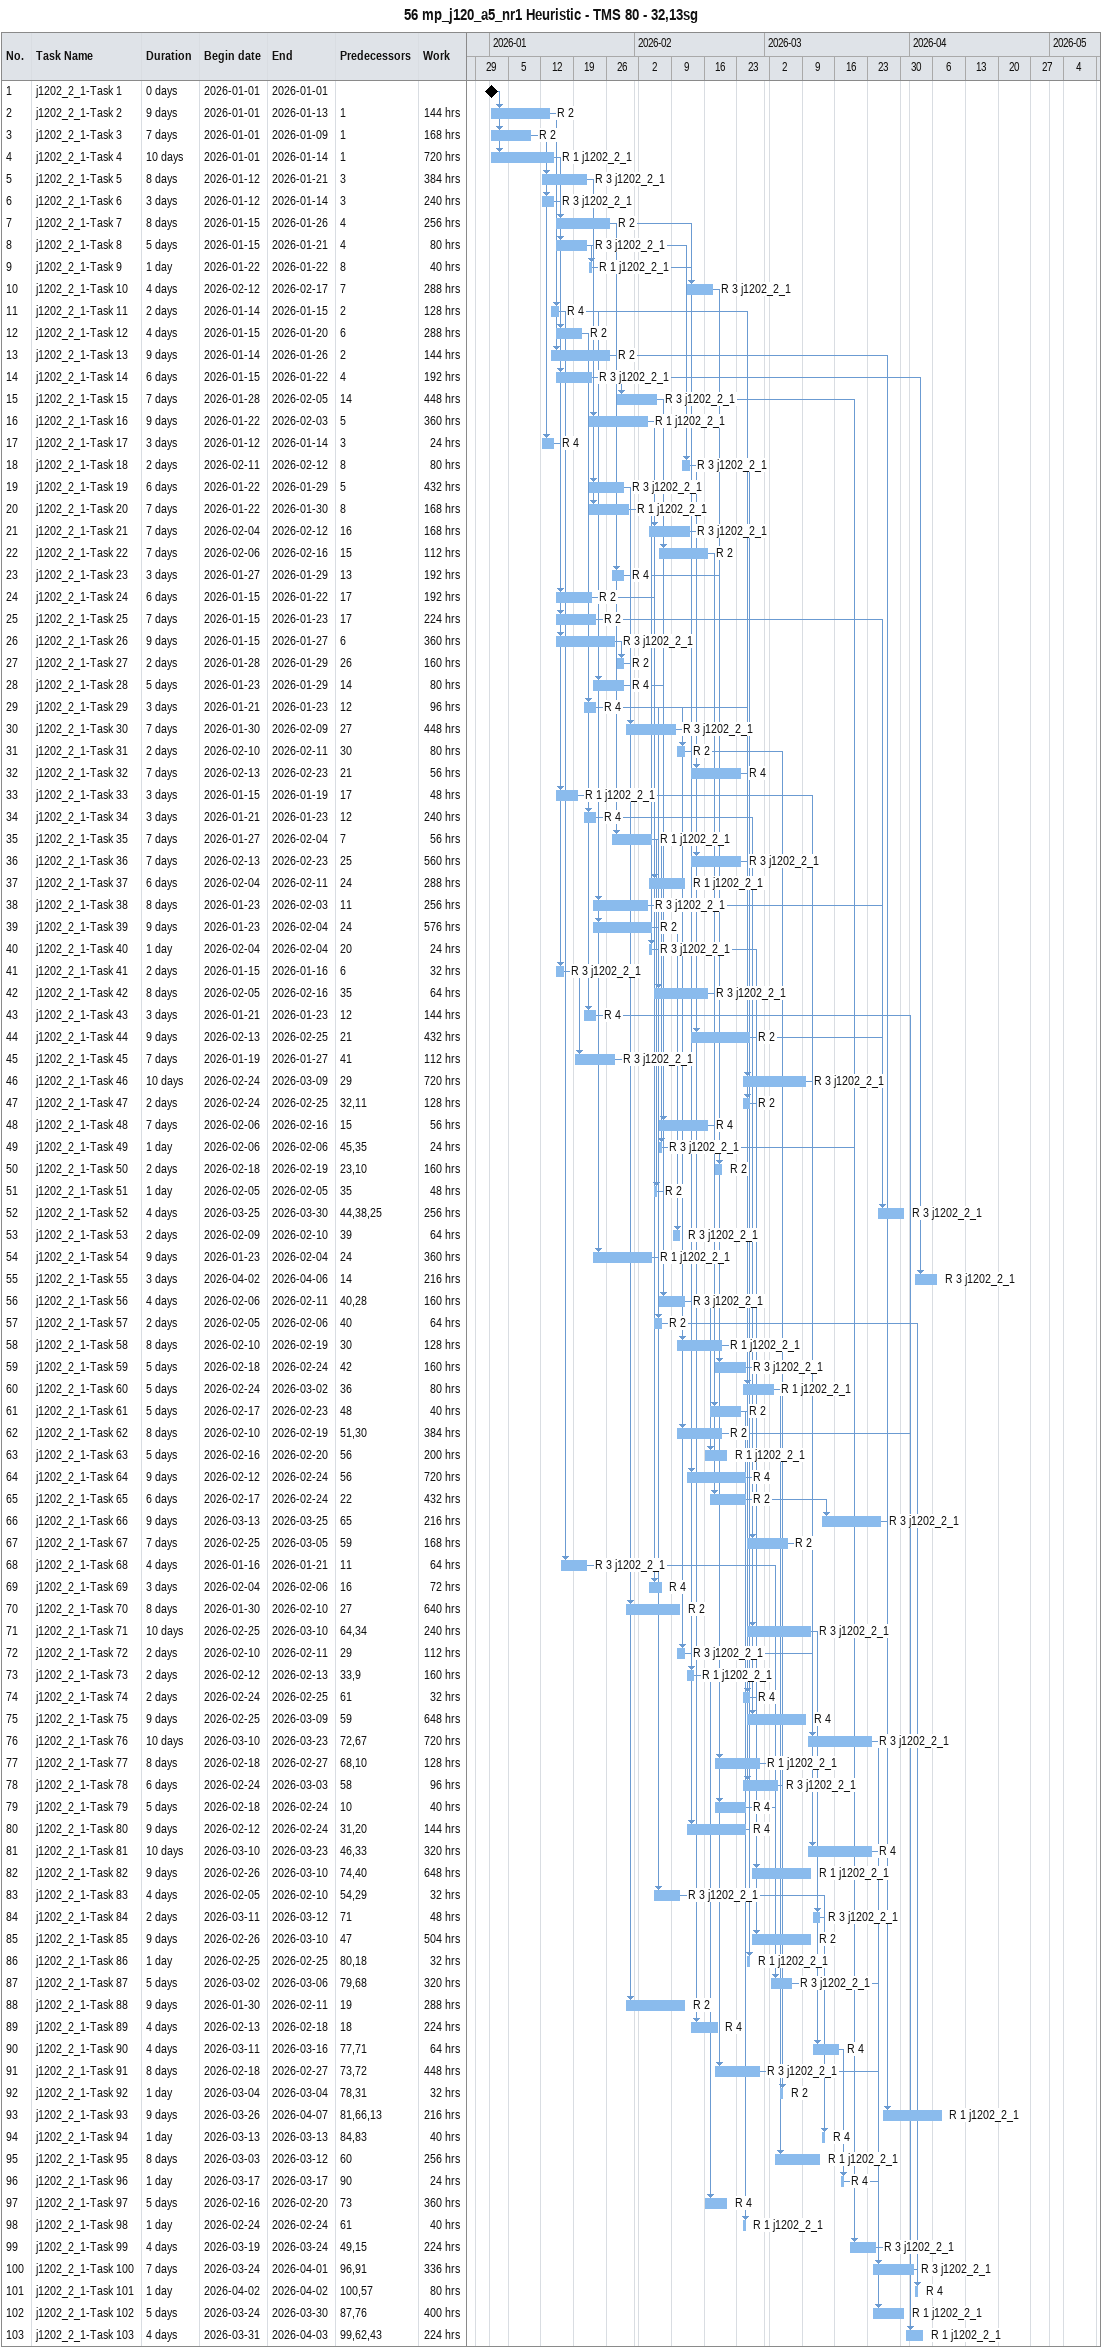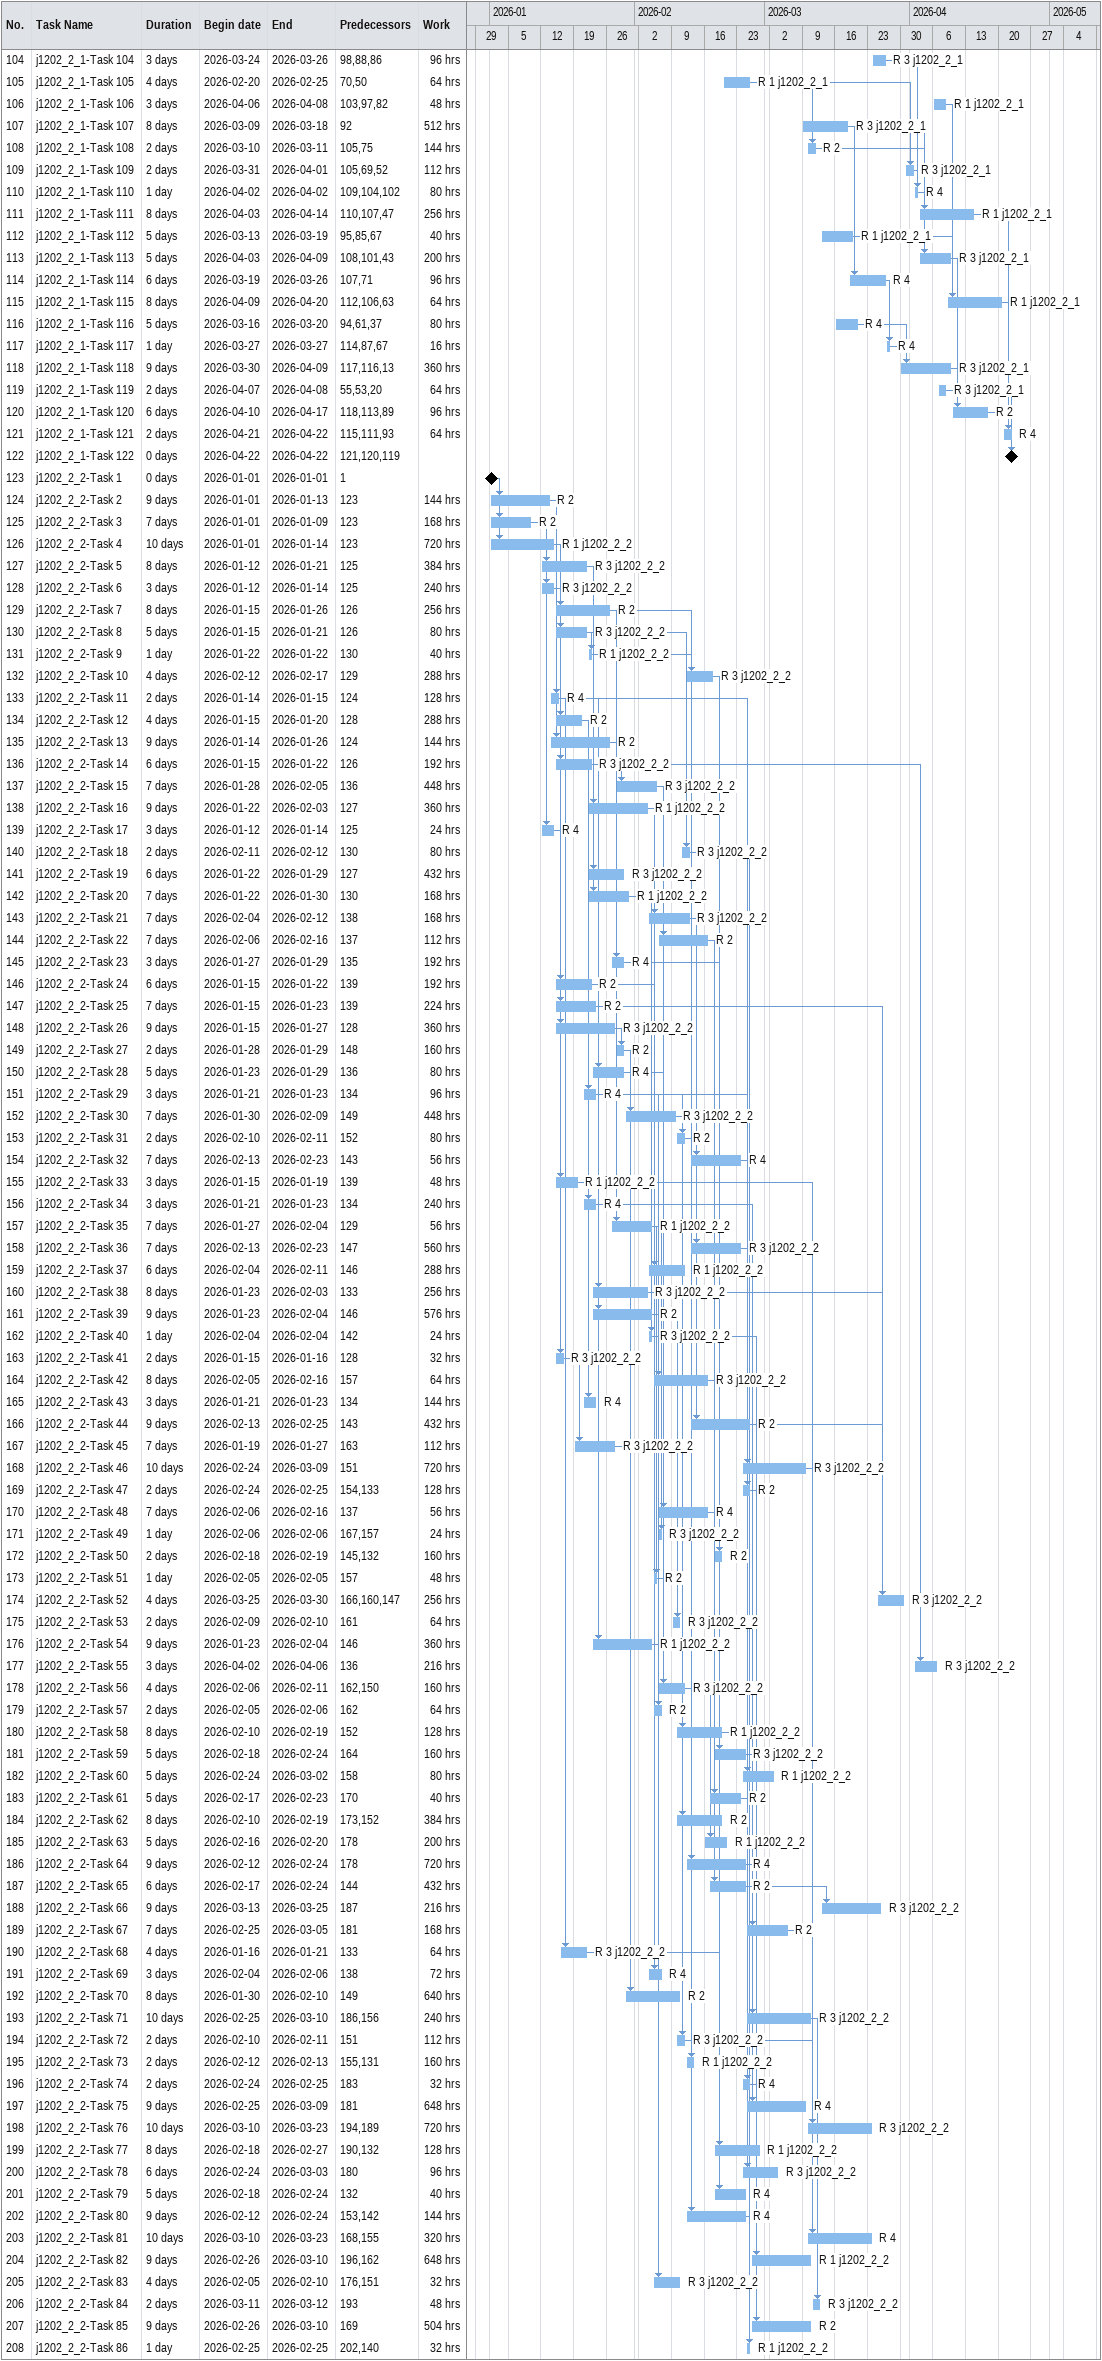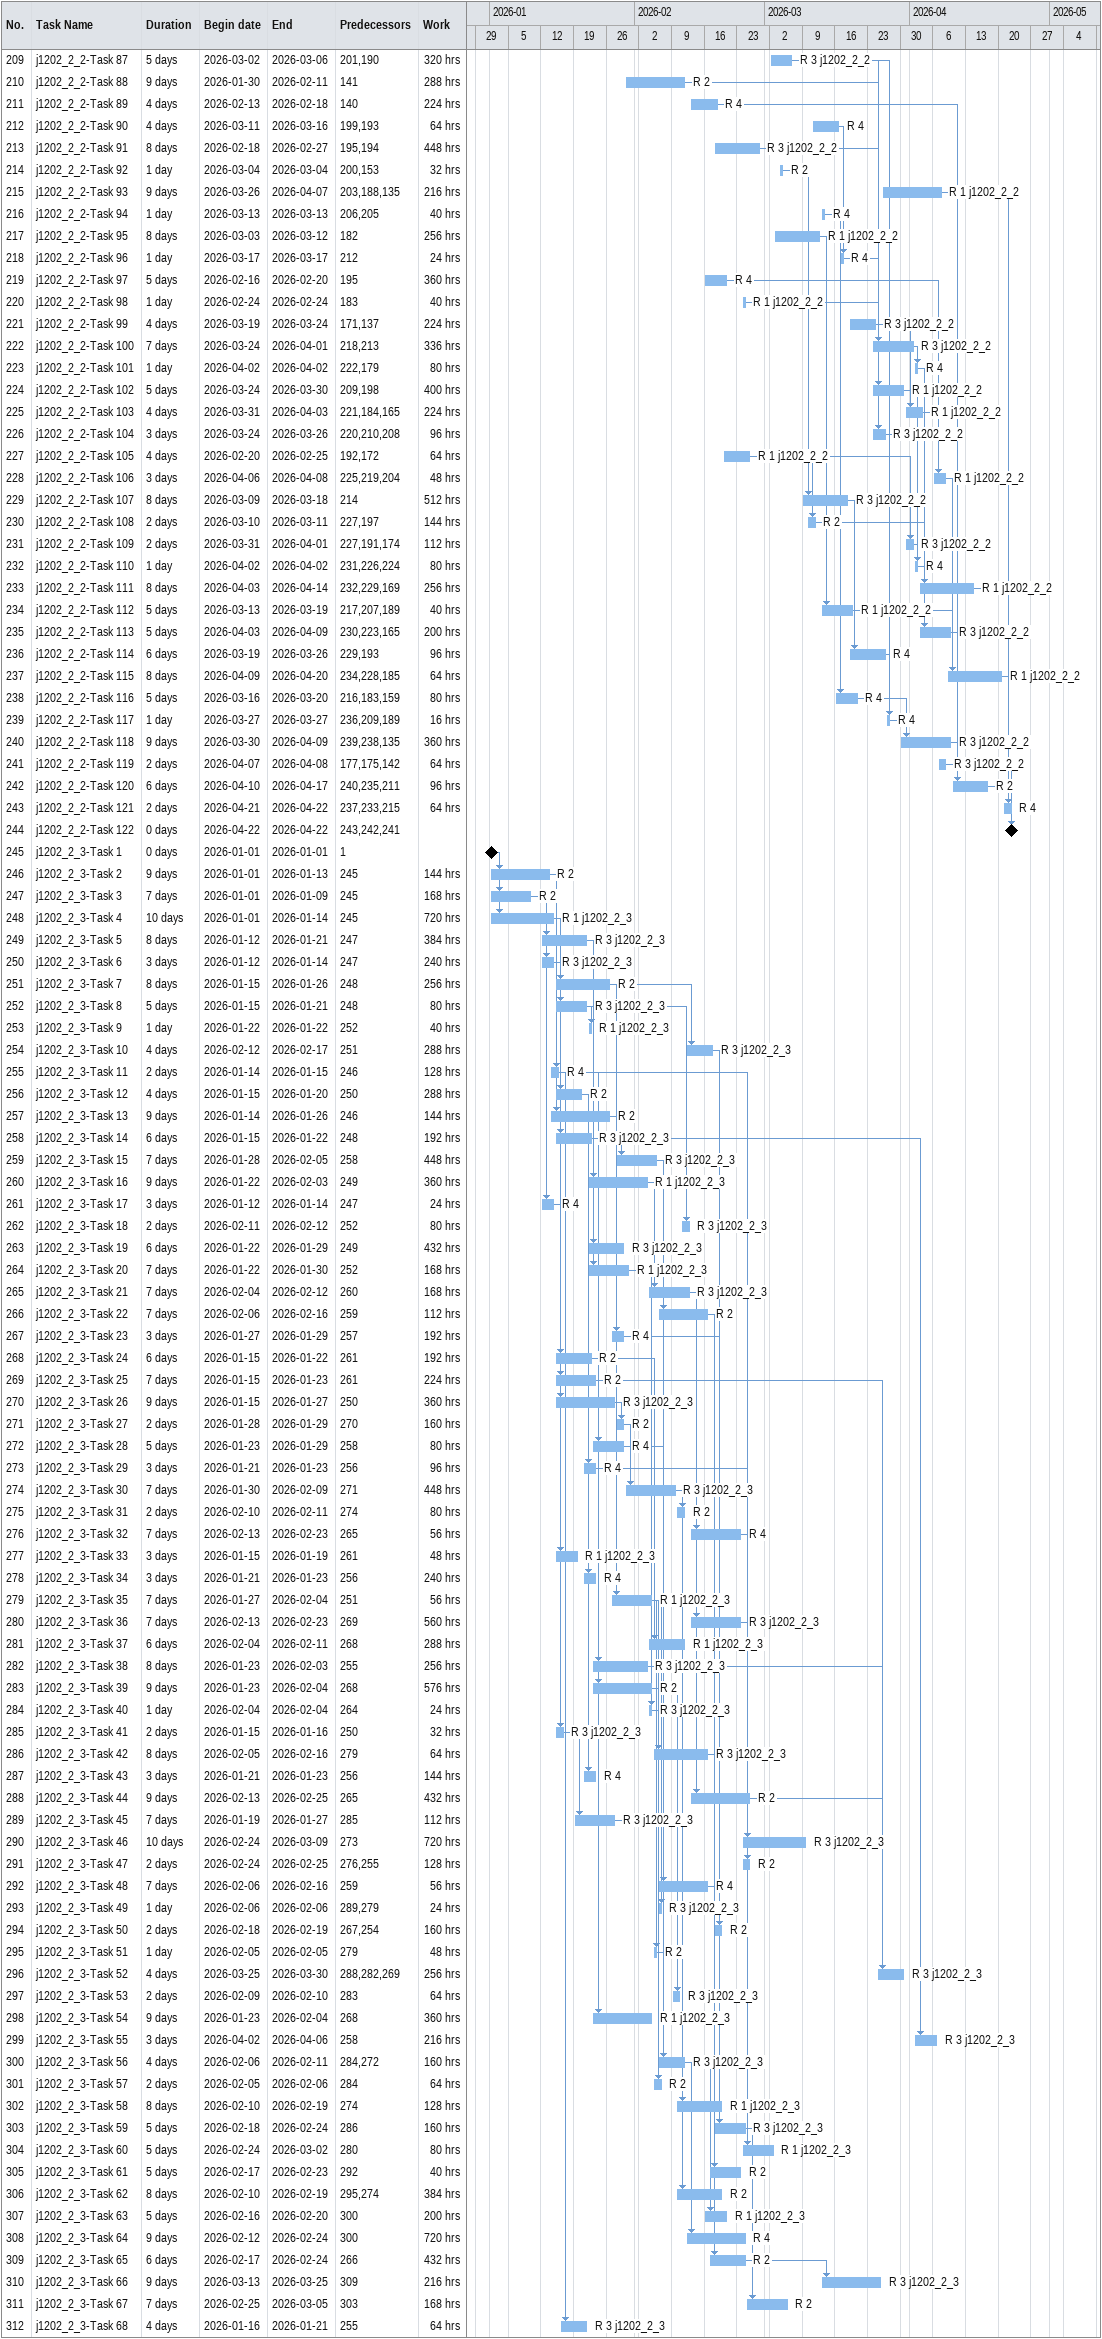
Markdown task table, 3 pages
56 mp_j120_a5_nr1 Heuristic - TMS 80 - 32,13sg

| ID | Task | Duration | Start | Finish | Predecessors | Resources | Work (h) |
|---|---|---|---|---|---|---|---|
| 1 | j1202_2_1-Task 1 | 0d | 2026-01-01 | 2026-01-01 |  |  |  |
| 2 | j1202_2_1-Task 2 | 9d | 2026-01-01 | 2026-01-13 | 1 | R 2 | 144 |
| 3 | j1202_2_1-Task 3 | 7d | 2026-01-01 | 2026-01-09 | 1 | R 2 | 168 |
| 4 | j1202_2_1-Task 4 | 10d | 2026-01-01 | 2026-01-14 | 1 | R 1 j1202_2_1 | 720 |
| 5 | j1202_2_1-Task 5 | 8d | 2026-01-12 | 2026-01-21 | 3 | R 3 j1202_2_1 | 384 |
| 6 | j1202_2_1-Task 6 | 3d | 2026-01-12 | 2026-01-14 | 3 | R 3 j1202_2_1 | 240 |
| 7 | j1202_2_1-Task 7 | 8d | 2026-01-15 | 2026-01-26 | 4 | R 2 | 256 |
| 8 | j1202_2_1-Task 8 | 5d | 2026-01-15 | 2026-01-21 | 4 | R 3 j1202_2_1 | 80 |
| 9 | j1202_2_1-Task 9 | 1d | 2026-01-22 | 2026-01-22 | 8 | R 1 j1202_2_1 | 40 |
| 10 | j1202_2_1-Task 10 | 4d | 2026-02-12 | 2026-02-17 | 7 | R 3 j1202_2_1 | 288 |
| 11 | j1202_2_1-Task 11 | 2d | 2026-01-14 | 2026-01-15 | 2 | R 4 | 128 |
| 12 | j1202_2_1-Task 12 | 4d | 2026-01-15 | 2026-01-20 | 6 | R 2 | 288 |
| 13 | j1202_2_1-Task 13 | 9d | 2026-01-14 | 2026-01-26 | 2 | R 2 | 144 |
| 14 | j1202_2_1-Task 14 | 6d | 2026-01-15 | 2026-01-22 | 4 | R 3 j1202_2_1 | 192 |
| 15 | j1202_2_1-Task 15 | 7d | 2026-01-28 | 2026-02-05 | 14 | R 3 j1202_2_1 | 448 |
| 16 | j1202_2_1-Task 16 | 9d | 2026-01-22 | 2026-02-03 | 5 | R 1 j1202_2_1 | 360 |
| 17 | j1202_2_1-Task 17 | 3d | 2026-01-12 | 2026-01-14 | 3 | R 4 | 24 |
| 18 | j1202_2_1-Task 18 | 2d | 2026-02-11 | 2026-02-12 | 8 | R 3 j1202_2_1 | 80 |
| 19 | j1202_2_1-Task 19 | 6d | 2026-01-22 | 2026-01-29 | 5 | R 3 j1202_2_1 | 432 |
| 20 | j1202_2_1-Task 20 | 7d | 2026-01-22 | 2026-01-30 | 8 | R 1 j1202_2_1 | 168 |
| 21 | j1202_2_1-Task 21 | 7d | 2026-02-04 | 2026-02-12 | 16 | R 3 j1202_2_1 | 168 |
| 22 | j1202_2_1-Task 22 | 7d | 2026-02-06 | 2026-02-16 | 15 | R 2 | 112 |
| 23 | j1202_2_1-Task 23 | 3d | 2026-01-27 | 2026-01-29 | 13 | R 4 | 192 |
| 24 | j1202_2_1-Task 24 | 6d | 2026-01-15 | 2026-01-22 | 17 | R 2 | 192 |
| 25 | j1202_2_1-Task 25 | 7d | 2026-01-15 | 2026-01-23 | 17 | R 2 | 224 |
| 26 | j1202_2_1-Task 26 | 9d | 2026-01-15 | 2026-01-27 | 6 | R 3 j1202_2_1 | 360 |
| 27 | j1202_2_1-Task 27 | 2d | 2026-01-28 | 2026-01-29 | 26 | R 2 | 160 |
| 28 | j1202_2_1-Task 28 | 5d | 2026-01-23 | 2026-01-29 | 14 | R 4 | 80 |
| 29 | j1202_2_1-Task 29 | 3d | 2026-01-21 | 2026-01-23 | 12 | R 4 | 96 |
| 30 | j1202_2_1-Task 30 | 7d | 2026-01-30 | 2026-02-09 | 27 | R 3 j1202_2_1 | 448 |
| 31 | j1202_2_1-Task 31 | 2d | 2026-02-10 | 2026-02-11 | 30 | R 2 | 80 |
| 32 | j1202_2_1-Task 32 | 7d | 2026-02-13 | 2026-02-23 | 21 | R 4 | 56 |
| 33 | j1202_2_1-Task 33 | 3d | 2026-01-15 | 2026-01-19 | 17 | R 1 j1202_2_1 | 48 |
| 34 | j1202_2_1-Task 34 | 3d | 2026-01-21 | 2026-01-23 | 12 | R 4 | 240 |
| 35 | j1202_2_1-Task 35 | 7d | 2026-01-27 | 2026-02-04 | 7 | R 1 j1202_2_1 | 56 |
| 36 | j1202_2_1-Task 36 | 7d | 2026-02-13 | 2026-02-23 | 25 | R 3 j1202_2_1 | 560 |
| 37 | j1202_2_1-Task 37 | 6d | 2026-02-04 | 2026-02-11 | 24 | R 1 j1202_2_1 | 288 |
| 38 | j1202_2_1-Task 38 | 8d | 2026-01-23 | 2026-02-03 | 11 | R 3 j1202_2_1 | 256 |
| 39 | j1202_2_1-Task 39 | 9d | 2026-01-23 | 2026-02-04 | 24 | R 2 | 576 |
| 40 | j1202_2_1-Task 40 | 1d | 2026-02-04 | 2026-02-04 | 20 | R 3 j1202_2_1 | 24 |
| 41 | j1202_2_1-Task 41 | 2d | 2026-01-15 | 2026-01-16 | 6 | R 3 j1202_2_1 | 32 |
| 42 | j1202_2_1-Task 42 | 8d | 2026-02-05 | 2026-02-16 | 35 | R 3 j1202_2_1 | 64 |
| 43 | j1202_2_1-Task 43 | 3d | 2026-01-21 | 2026-01-23 | 12 | R 4 | 144 |
| 44 | j1202_2_1-Task 44 | 9d | 2026-02-13 | 2026-02-25 | 21 | R 2 | 432 |
| 45 | j1202_2_1-Task 45 | 7d | 2026-01-19 | 2026-01-27 | 41 | R 3 j1202_2_1 | 112 |
| 46 | j1202_2_1-Task 46 | 10d | 2026-02-24 | 2026-03-09 | 29 | R 3 j1202_2_1 | 720 |
| 47 | j1202_2_1-Task 47 | 2d | 2026-02-24 | 2026-02-25 | 32, 11 | R 2 | 128 |
| 48 | j1202_2_1-Task 48 | 7d | 2026-02-06 | 2026-02-16 | 15 | R 4 | 56 |
| 49 | j1202_2_1-Task 49 | 1d | 2026-02-06 | 2026-02-06 | 45, 35 | R 3 j1202_2_1 | 24 |
| 50 | j1202_2_1-Task 50 | 2d | 2026-02-18 | 2026-02-19 | 23, 10 | R 2 | 160 |
| 51 | j1202_2_1-Task 51 | 1d | 2026-02-05 | 2026-02-05 | 35 | R 2 | 48 |
| 52 | j1202_2_1-Task 52 | 4d | 2026-03-25 | 2026-03-30 | 44, 38, 25 | R 3 j1202_2_1 | 256 |
| 53 | j1202_2_1-Task 53 | 2d | 2026-02-09 | 2026-02-10 | 39 | R 3 j1202_2_1 | 64 |
| 54 | j1202_2_1-Task 54 | 9d | 2026-01-23 | 2026-02-04 | 24 | R 1 j1202_2_1 | 360 |
| 55 | j1202_2_1-Task 55 | 3d | 2026-04-02 | 2026-04-06 | 14 | R 3 j1202_2_1 | 216 |
| 56 | j1202_2_1-Task 56 | 4d | 2026-02-06 | 2026-02-11 | 40, 28 | R 3 j1202_2_1 | 160 |
| 57 | j1202_2_1-Task 57 | 2d | 2026-02-05 | 2026-02-06 | 40 | R 2 | 64 |
| 58 | j1202_2_1-Task 58 | 8d | 2026-02-10 | 2026-02-19 | 30 | R 1 j1202_2_1 | 128 |
| 59 | j1202_2_1-Task 59 | 5d | 2026-02-18 | 2026-02-24 | 42 | R 3 j1202_2_1 | 160 |
| 60 | j1202_2_1-Task 60 | 5d | 2026-02-24 | 2026-03-02 | 36 | R 1 j1202_2_1 | 80 |
| 61 | j1202_2_1-Task 61 | 5d | 2026-02-17 | 2026-02-23 | 48 | R 2 | 40 |
| 62 | j1202_2_1-Task 62 | 8d | 2026-02-10 | 2026-02-19 | 51, 30 | R 2 | 384 |
| 63 | j1202_2_1-Task 63 | 5d | 2026-02-16 | 2026-02-20 | 56 | R 1 j1202_2_1 | 200 |
| 64 | j1202_2_1-Task 64 | 9d | 2026-02-12 | 2026-02-24 | 56 | R 4 | 720 |
| 65 | j1202_2_1-Task 65 | 6d | 2026-02-17 | 2026-02-24 | 22 | R 2 | 432 |
| 66 | j1202_2_1-Task 66 | 9d | 2026-03-13 | 2026-03-25 | 65 | R 3 j1202_2_1 | 216 |
| 67 | j1202_2_1-Task 67 | 7d | 2026-02-25 | 2026-03-05 | 59 | R 2 | 168 |
| 68 | j1202_2_1-Task 68 | 4d | 2026-01-16 | 2026-01-21 | 11 | R 3 j1202_2_1 | 64 |
| 69 | j1202_2_1-Task 69 | 3d | 2026-02-04 | 2026-02-06 | 16 | R 4 | 72 |
| 70 | j1202_2_1-Task 70 | 8d | 2026-01-30 | 2026-02-10 | 27 | R 2 | 640 |
| 71 | j1202_2_1-Task 71 | 10d | 2026-02-25 | 2026-03-10 | 64, 34 | R 3 j1202_2_1 | 240 |
| 72 | j1202_2_1-Task 72 | 2d | 2026-02-10 | 2026-02-11 | 29 | R 3 j1202_2_1 | 112 |
| 73 | j1202_2_1-Task 73 | 2d | 2026-02-12 | 2026-02-13 | 33, 9 | R 1 j1202_2_1 | 160 |
| 74 | j1202_2_1-Task 74 | 2d | 2026-02-24 | 2026-02-25 | 61 | R 4 | 32 |
| 75 | j1202_2_1-Task 75 | 9d | 2026-02-25 | 2026-03-09 | 59 | R 4 | 648 |
| 76 | j1202_2_1-Task 76 | 10d | 2026-03-10 | 2026-03-23 | 72, 67 | R 3 j1202_2_1 | 720 |
| 77 | j1202_2_1-Task 77 | 8d | 2026-02-18 | 2026-02-27 | 68, 10 | R 1 j1202_2_1 | 128 |
| 78 | j1202_2_1-Task 78 | 6d | 2026-02-24 | 2026-03-03 | 58 | R 3 j1202_2_1 | 96 |
| 79 | j1202_2_1-Task 79 | 5d | 2026-02-18 | 2026-02-24 | 10 | R 4 | 40 |
| 80 | j1202_2_1-Task 80 | 9d | 2026-02-12 | 2026-02-24 | 31, 20 | R 4 | 144 |
| 81 | j1202_2_1-Task 81 | 10d | 2026-03-10 | 2026-03-23 | 46, 33 | R 4 | 320 |
| 82 | j1202_2_1-Task 82 | 9d | 2026-02-26 | 2026-03-10 | 74, 40 | R 1 j1202_2_1 | 648 |
| 83 | j1202_2_1-Task 83 | 4d | 2026-02-05 | 2026-02-10 | 54, 29 | R 3 j1202_2_1 | 32 |
| 84 | j1202_2_1-Task 84 | 2d | 2026-03-11 | 2026-03-12 | 71 | R 3 j1202_2_1 | 48 |
| 85 | j1202_2_1-Task 85 | 9d | 2026-02-26 | 2026-03-10 | 47 | R 2 | 504 |
| 86 | j1202_2_1-Task 86 | 1d | 2026-02-25 | 2026-02-25 | 80, 18 | R 1 j1202_2_1 | 32 |
| 87 | j1202_2_1-Task 87 | 5d | 2026-03-02 | 2026-03-06 | 79, 68 | R 3 j1202_2_1 | 320 |
| 88 | j1202_2_1-Task 88 | 9d | 2026-01-30 | 2026-02-11 | 19 | R 2 | 288 |
| 89 | j1202_2_1-Task 89 | 4d | 2026-02-13 | 2026-02-18 | 18 | R 4 | 224 |
| 90 | j1202_2_1-Task 90 | 4d | 2026-03-11 | 2026-03-16 | 77, 71 | R 4 | 64 |
| 91 | j1202_2_1-Task 91 | 8d | 2026-02-18 | 2026-02-27 | 73, 72 | R 3 j1202_2_1 | 448 |
| 92 | j1202_2_1-Task 92 | 1d | 2026-03-04 | 2026-03-04 | 78, 31 | R 2 | 32 |
| 93 | j1202_2_1-Task 93 | 9d | 2026-03-26 | 2026-04-07 | 81, 66, 13 | R 1 j1202_2_1 | 216 |
| 94 | j1202_2_1-Task 94 | 1d | 2026-03-13 | 2026-03-13 | 84, 83 | R 4 | 40 |
| 95 | j1202_2_1-Task 95 | 8d | 2026-03-03 | 2026-03-12 | 60 | R 1 j1202_2_1 | 256 |
| 96 | j1202_2_1-Task 96 | 1d | 2026-03-17 | 2026-03-17 | 90 | R 4 | 24 |
| 97 | j1202_2_1-Task 97 | 5d | 2026-02-16 | 2026-02-20 | 73 | R 4 | 360 |
| 98 | j1202_2_1-Task 98 | 1d | 2026-02-24 | 2026-02-24 | 61 | R 1 j1202_2_1 | 40 |
| 99 | j1202_2_1-Task 99 | 4d | 2026-03-19 | 2026-03-24 | 49, 15 | R 3 j1202_2_1 | 224 |
| 100 | j1202_2_1-Task 100 | 7d | 2026-03-24 | 2026-04-01 | 96, 91 | R 3 j1202_2_1 | 336 |
| 101 | j1202_2_1-Task 101 | 1d | 2026-04-02 | 2026-04-02 | 100, 57 | R 4 | 80 |
| 102 | j1202_2_1-Task 102 | 5d | 2026-03-24 | 2026-03-30 | 87, 76 | R 1 j1202_2_1 | 400 |
| 103 | j1202_2_1-Task 103 | 4d | 2026-03-31 | 2026-04-03 | 99, 62, 43 | R 1 j1202_2_1 | 224 |
| 104 | j1202_2_1-Task 104 | 3d | 2026-03-24 | 2026-03-26 | 98, 88, 86 | R 3 j1202_2_1 | 96 |
| 105 | j1202_2_1-Task 105 | 4d | 2026-02-20 | 2026-02-25 | 70, 50 | R 1 j1202_2_1 | 64 |
| 106 | j1202_2_1-Task 106 | 3d | 2026-04-06 | 2026-04-08 | 103, 97, 82 | R 1 j1202_2_1 | 48 |
| 107 | j1202_2_1-Task 107 | 8d | 2026-03-09 | 2026-03-18 | 92 | R 3 j1202_2_1 | 512 |
| 108 | j1202_2_1-Task 108 | 2d | 2026-03-10 | 2026-03-11 | 105, 75 | R 2 | 144 |
| 109 | j1202_2_1-Task 109 | 2d | 2026-03-31 | 2026-04-01 | 105, 69, 52 | R 3 j1202_2_1 | 112 |
| 110 | j1202_2_1-Task 110 | 1d | 2026-04-02 | 2026-04-02 | 109, 104, 102 | R 4 | 80 |
| 111 | j1202_2_1-Task 111 | 8d | 2026-04-03 | 2026-04-14 | 110, 107, 47 | R 1 j1202_2_1 | 256 |
| 112 | j1202_2_1-Task 112 | 5d | 2026-03-13 | 2026-03-19 | 95, 85, 67 | R 1 j1202_2_1 | 40 |
| 113 | j1202_2_1-Task 113 | 5d | 2026-04-03 | 2026-04-09 | 108, 101, 43 | R 3 j1202_2_1 | 200 |
| 114 | j1202_2_1-Task 114 | 6d | 2026-03-19 | 2026-03-26 | 107, 71 | R 4 | 96 |
| 115 | j1202_2_1-Task 115 | 8d | 2026-04-09 | 2026-04-20 | 112, 106, 63 | R 1 j1202_2_1 | 64 |
| 116 | j1202_2_1-Task 116 | 5d | 2026-03-16 | 2026-03-20 | 94, 61, 37 | R 4 | 80 |
| 117 | j1202_2_1-Task 117 | 1d | 2026-03-27 | 2026-03-27 | 114, 87, 67 | R 4 | 16 |
| 118 | j1202_2_1-Task 118 | 9d | 2026-03-30 | 2026-04-09 | 117, 116, 13 | R 3 j1202_2_1 | 360 |
| 119 | j1202_2_1-Task 119 | 2d | 2026-04-07 | 2026-04-08 | 55, 53, 20 | R 3 j1202_2_1 | 64 |
| 120 | j1202_2_1-Task 120 | 6d | 2026-04-10 | 2026-04-17 | 118, 113, 89 | R 2 | 96 |
| 121 | j1202_2_1-Task 121 | 2d | 2026-04-21 | 2026-04-22 | 115, 111, 93 | R 4 | 64 |
| 122 | j1202_2_1-Task 122 | 0d | 2026-04-22 | 2026-04-22 | 121, 120, 119 |  |  |
| 123 | j1202_2_2-Task 1 | 0d | 2026-01-01 | 2026-01-01 | 1 |  |  |
| 124 | j1202_2_2-Task 2 | 9d | 2026-01-01 | 2026-01-13 | 123 | R 2 | 144 |
| 125 | j1202_2_2-Task 3 | 7d | 2026-01-01 | 2026-01-09 | 123 | R 2 | 168 |
| 126 | j1202_2_2-Task 4 | 10d | 2026-01-01 | 2026-01-14 | 123 | R 1 j1202_2_2 | 720 |
| 127 | j1202_2_2-Task 5 | 8d | 2026-01-12 | 2026-01-21 | 125 | R 3 j1202_2_2 | 384 |
| 128 | j1202_2_2-Task 6 | 3d | 2026-01-12 | 2026-01-14 | 125 | R 3 j1202_2_2 | 240 |
| 129 | j1202_2_2-Task 7 | 8d | 2026-01-15 | 2026-01-26 | 126 | R 2 | 256 |
| 130 | j1202_2_2-Task 8 | 5d | 2026-01-15 | 2026-01-21 | 126 | R 3 j1202_2_2 | 80 |
| 131 | j1202_2_2-Task 9 | 1d | 2026-01-22 | 2026-01-22 | 130 | R 1 j1202_2_2 | 40 |
| 132 | j1202_2_2-Task 10 | 4d | 2026-02-12 | 2026-02-17 | 129 | R 3 j1202_2_2 | 288 |
| 133 | j1202_2_2-Task 11 | 2d | 2026-01-14 | 2026-01-15 | 124 | R 4 | 128 |
| 134 | j1202_2_2-Task 12 | 4d | 2026-01-15 | 2026-01-20 | 128 | R 2 | 288 |
| 135 | j1202_2_2-Task 13 | 9d | 2026-01-14 | 2026-01-26 | 124 | R 2 | 144 |
| 136 | j1202_2_2-Task 14 | 6d | 2026-01-15 | 2026-01-22 | 126 | R 3 j1202_2_2 | 192 |
| 137 | j1202_2_2-Task 15 | 7d | 2026-01-28 | 2026-02-05 | 136 | R 3 j1202_2_2 | 448 |
| 138 | j1202_2_2-Task 16 | 9d | 2026-01-22 | 2026-02-03 | 127 | R 1 j1202_2_2 | 360 |
| 139 | j1202_2_2-Task 17 | 3d | 2026-01-12 | 2026-01-14 | 125 | R 4 | 24 |
| 140 | j1202_2_2-Task 18 | 2d | 2026-02-11 | 2026-02-12 | 130 | R 3 j1202_2_2 | 80 |
| 141 | j1202_2_2-Task 19 | 6d | 2026-01-22 | 2026-01-29 | 127 | R 3 j1202_2_2 | 432 |
| 142 | j1202_2_2-Task 20 | 7d | 2026-01-22 | 2026-01-30 | 130 | R 1 j1202_2_2 | 168 |
| 143 | j1202_2_2-Task 21 | 7d | 2026-02-04 | 2026-02-12 | 138 | R 3 j1202_2_2 | 168 |
| 144 | j1202_2_2-Task 22 | 7d | 2026-02-06 | 2026-02-16 | 137 | R 2 | 112 |
| 145 | j1202_2_2-Task 23 | 3d | 2026-01-27 | 2026-01-29 | 135 | R 4 | 192 |
| 146 | j1202_2_2-Task 24 | 6d | 2026-01-15 | 2026-01-22 | 139 | R 2 | 192 |
| 147 | j1202_2_2-Task 25 | 7d | 2026-01-15 | 2026-01-23 | 139 | R 2 | 224 |
| 148 | j1202_2_2-Task 26 | 9d | 2026-01-15 | 2026-01-27 | 128 | R 3 j1202_2_2 | 360 |
| 149 | j1202_2_2-Task 27 | 2d | 2026-01-28 | 2026-01-29 | 148 | R 2 | 160 |
| 150 | j1202_2_2-Task 28 | 5d | 2026-01-23 | 2026-01-29 | 136 | R 4 | 80 |
| 151 | j1202_2_2-Task 29 | 3d | 2026-01-21 | 2026-01-23 | 134 | R 4 | 96 |
| 152 | j1202_2_2-Task 30 | 7d | 2026-01-30 | 2026-02-09 | 149 | R 3 j1202_2_2 | 448 |
| 153 | j1202_2_2-Task 31 | 2d | 2026-02-10 | 2026-02-11 | 152 | R 2 | 80 |
| 154 | j1202_2_2-Task 32 | 7d | 2026-02-13 | 2026-02-23 | 143 | R 4 | 56 |
| 155 | j1202_2_2-Task 33 | 3d | 2026-01-15 | 2026-01-19 | 139 | R 1 j1202_2_2 | 48 |
| 156 | j1202_2_2-Task 34 | 3d | 2026-01-21 | 2026-01-23 | 134 | R 4 | 240 |
| 157 | j1202_2_2-Task 35 | 7d | 2026-01-27 | 2026-02-04 | 129 | R 1 j1202_2_2 | 56 |
| 158 | j1202_2_2-Task 36 | 7d | 2026-02-13 | 2026-02-23 | 147 | R 3 j1202_2_2 | 560 |
| 159 | j1202_2_2-Task 37 | 6d | 2026-02-04 | 2026-02-11 | 146 | R 1 j1202_2_2 | 288 |
| 160 | j1202_2_2-Task 38 | 8d | 2026-01-23 | 2026-02-03 | 133 | R 3 j1202_2_2 | 256 |
| 161 | j1202_2_2-Task 39 | 9d | 2026-01-23 | 2026-02-04 | 146 | R 2 | 576 |
| 162 | j1202_2_2-Task 40 | 1d | 2026-02-04 | 2026-02-04 | 142 | R 3 j1202_2_2 | 24 |
| 163 | j1202_2_2-Task 41 | 2d | 2026-01-15 | 2026-01-16 | 128 | R 3 j1202_2_2 | 32 |
| 164 | j1202_2_2-Task 42 | 8d | 2026-02-05 | 2026-02-16 | 157 | R 3 j1202_2_2 | 64 |
| 165 | j1202_2_2-Task 43 | 3d | 2026-01-21 | 2026-01-23 | 134 | R 4 | 144 |
| 166 | j1202_2_2-Task 44 | 9d | 2026-02-13 | 2026-02-25 | 143 | R 2 | 432 |
| 167 | j1202_2_2-Task 45 | 7d | 2026-01-19 | 2026-01-27 | 163 | R 3 j1202_2_2 | 112 |
| 168 | j1202_2_2-Task 46 | 10d | 2026-02-24 | 2026-03-09 | 151 | R 3 j1202_2_2 | 720 |
| 169 | j1202_2_2-Task 47 | 2d | 2026-02-24 | 2026-02-25 | 154, 133 | R 2 | 128 |
| 170 | j1202_2_2-Task 48 | 7d | 2026-02-06 | 2026-02-16 | 137 | R 4 | 56 |
| 171 | j1202_2_2-Task 49 | 1d | 2026-02-06 | 2026-02-06 | 167, 157 | R 3 j1202_2_2 | 24 |
| 172 | j1202_2_2-Task 50 | 2d | 2026-02-18 | 2026-02-19 | 145, 132 | R 2 | 160 |
| 173 | j1202_2_2-Task 51 | 1d | 2026-02-05 | 2026-02-05 | 157 | R 2 | 48 |
| 174 | j1202_2_2-Task 52 | 4d | 2026-03-25 | 2026-03-30 | 166, 160, 147 | R 3 j1202_2_2 | 256 |
| 175 | j1202_2_2-Task 53 | 2d | 2026-02-09 | 2026-02-10 | 161 | R 3 j1202_2_2 | 64 |
| 176 | j1202_2_2-Task 54 | 9d | 2026-01-23 | 2026-02-04 | 146 | R 1 j1202_2_2 | 360 |
| 177 | j1202_2_2-Task 55 | 3d | 2026-04-02 | 2026-04-06 | 136 | R 3 j1202_2_2 | 216 |
| 178 | j1202_2_2-Task 56 | 4d | 2026-02-06 | 2026-02-11 | 162, 150 | R 3 j1202_2_2 | 160 |
| 179 | j1202_2_2-Task 57 | 2d | 2026-02-05 | 2026-02-06 | 162 | R 2 | 64 |
| 180 | j1202_2_2-Task 58 | 8d | 2026-02-10 | 2026-02-19 | 152 | R 1 j1202_2_2 | 128 |
| 181 | j1202_2_2-Task 59 | 5d | 2026-02-18 | 2026-02-24 | 164 | R 3 j1202_2_2 | 160 |
| 182 | j1202_2_2-Task 60 | 5d | 2026-02-24 | 2026-03-02 | 158 | R 1 j1202_2_2 | 80 |
| 183 | j1202_2_2-Task 61 | 5d | 2026-02-17 | 2026-02-23 | 170 | R 2 | 40 |
| 184 | j1202_2_2-Task 62 | 8d | 2026-02-10 | 2026-02-19 | 173, 152 | R 2 | 384 |
| 185 | j1202_2_2-Task 63 | 5d | 2026-02-16 | 2026-02-20 | 178 | R 1 j1202_2_2 | 200 |
| 186 | j1202_2_2-Task 64 | 9d | 2026-02-12 | 2026-02-24 | 178 | R 4 | 720 |
| 187 | j1202_2_2-Task 65 | 6d | 2026-02-17 | 2026-02-24 | 144 | R 2 | 432 |
| 188 | j1202_2_2-Task 66 | 9d | 2026-03-13 | 2026-03-25 | 187 | R 3 j1202_2_2 | 216 |
| 189 | j1202_2_2-Task 67 | 7d | 2026-02-25 | 2026-03-05 | 181 | R 2 | 168 |
| 190 | j1202_2_2-Task 68 | 4d | 2026-01-16 | 2026-01-21 | 133 | R 3 j1202_2_2 | 64 |
| 191 | j1202_2_2-Task 69 | 3d | 2026-02-04 | 2026-02-06 | 138 | R 4 | 72 |
| 192 | j1202_2_2-Task 70 | 8d | 2026-01-30 | 2026-02-10 | 149 | R 2 | 640 |
| 193 | j1202_2_2-Task 71 | 10d | 2026-02-25 | 2026-03-10 | 186, 156 | R 3 j1202_2_2 | 240 |
| 194 | j1202_2_2-Task 72 | 2d | 2026-02-10 | 2026-02-11 | 151 | R 3 j1202_2_2 | 112 |
| 195 | j1202_2_2-Task 73 | 2d | 2026-02-12 | 2026-02-13 | 155, 131 | R 1 j1202_2_2 | 160 |
| 196 | j1202_2_2-Task 74 | 2d | 2026-02-24 | 2026-02-25 | 183 | R 4 | 32 |
| 197 | j1202_2_2-Task 75 | 9d | 2026-02-25 | 2026-03-09 | 181 | R 4 | 648 |
| 198 | j1202_2_2-Task 76 | 10d | 2026-03-10 | 2026-03-23 | 194, 189 | R 3 j1202_2_2 | 720 |
| 199 | j1202_2_2-Task 77 | 8d | 2026-02-18 | 2026-02-27 | 190, 132 | R 1 j1202_2_2 | 128 |
| 200 | j1202_2_2-Task 78 | 6d | 2026-02-24 | 2026-03-03 | 180 | R 3 j1202_2_2 | 96 |
| 201 | j1202_2_2-Task 79 | 5d | 2026-02-18 | 2026-02-24 | 132 | R 4 | 40 |
| 202 | j1202_2_2-Task 80 | 9d | 2026-02-12 | 2026-02-24 | 153, 142 | R 4 | 144 |
| 203 | j1202_2_2-Task 81 | 10d | 2026-03-10 | 2026-03-23 | 168, 155 | R 4 | 320 |
| 204 | j1202_2_2-Task 82 | 9d | 2026-02-26 | 2026-03-10 | 196, 162 | R 1 j1202_2_2 | 648 |
| 205 | j1202_2_2-Task 83 | 4d | 2026-02-05 | 2026-02-10 | 176, 151 | R 3 j1202_2_2 | 32 |
| 206 | j1202_2_2-Task 84 | 2d | 2026-03-11 | 2026-03-12 | 193 | R 3 j1202_2_2 | 48 |
| 207 | j1202_2_2-Task 85 | 9d | 2026-02-26 | 2026-03-10 | 169 | R 2 | 504 |
| 208 | j1202_2_2-Task 86 | 1d | 2026-02-25 | 2026-02-25 | 202, 140 | R 1 j1202_2_2 | 32 |
| 209 | j1202_2_2-Task 87 | 5d | 2026-03-02 | 2026-03-06 | 201, 190 | R 3 j1202_2_2 | 320 |
| 210 | j1202_2_2-Task 88 | 9d | 2026-01-30 | 2026-02-11 | 141 | R 2 | 288 |
| 211 | j1202_2_2-Task 89 | 4d | 2026-02-13 | 2026-02-18 | 140 | R 4 | 224 |
| 212 | j1202_2_2-Task 90 | 4d | 2026-03-11 | 2026-03-16 | 199, 193 | R 4 | 64 |
| 213 | j1202_2_2-Task 91 | 8d | 2026-02-18 | 2026-02-27 | 195, 194 | R 3 j1202_2_2 | 448 |
| 214 | j1202_2_2-Task 92 | 1d | 2026-03-04 | 2026-03-04 | 200, 153 | R 2 | 32 |
| 215 | j1202_2_2-Task 93 | 9d | 2026-03-26 | 2026-04-07 | 203, 188, 135 | R 1 j1202_2_2 | 216 |
| 216 | j1202_2_2-Task 94 | 1d | 2026-03-13 | 2026-03-13 | 206, 205 | R 4 | 40 |
| 217 | j1202_2_2-Task 95 | 8d | 2026-03-03 | 2026-03-12 | 182 | R 1 j1202_2_2 | 256 |
| 218 | j1202_2_2-Task 96 | 1d | 2026-03-17 | 2026-03-17 | 212 | R 4 | 24 |
| 219 | j1202_2_2-Task 97 | 5d | 2026-02-16 | 2026-02-20 | 195 | R 4 | 360 |
| 220 | j1202_2_2-Task 98 | 1d | 2026-02-24 | 2026-02-24 | 183 | R 1 j1202_2_2 | 40 |
| 221 | j1202_2_2-Task 99 | 4d | 2026-03-19 | 2026-03-24 | 171, 137 | R 3 j1202_2_2 | 224 |
| 222 | j1202_2_2-Task 100 | 7d | 2026-03-24 | 2026-04-01 | 218, 213 | R 3 j1202_2_2 | 336 |
| 223 | j1202_2_2-Task 101 | 1d | 2026-04-02 | 2026-04-02 | 222, 179 | R 4 | 80 |
| 224 | j1202_2_2-Task 102 | 5d | 2026-03-24 | 2026-03-30 | 209, 198 | R 1 j1202_2_2 | 400 |
| 225 | j1202_2_2-Task 103 | 4d | 2026-03-31 | 2026-04-03 | 221, 184, 165 | R 1 j1202_2_2 | 224 |
| 226 | j1202_2_2-Task 104 | 3d | 2026-03-24 | 2026-03-26 | 220, 210, 208 | R 3 j1202_2_2 | 96 |
| 227 | j1202_2_2-Task 105 | 4d | 2026-02-20 | 2026-02-25 | 192, 172 | R 1 j1202_2_2 | 64 |
| 228 | j1202_2_2-Task 106 | 3d | 2026-04-06 | 2026-04-08 | 225, 219, 204 | R 1 j1202_2_2 | 48 |
| 229 | j1202_2_2-Task 107 | 8d | 2026-03-09 | 2026-03-18 | 214 | R 3 j1202_2_2 | 512 |
| 230 | j1202_2_2-Task 108 | 2d | 2026-03-10 | 2026-03-11 | 227, 197 | R 2 | 144 |
| 231 | j1202_2_2-Task 109 | 2d | 2026-03-31 | 2026-04-01 | 227, 191, 174 | R 3 j1202_2_2 | 112 |
| 232 | j1202_2_2-Task 110 | 1d | 2026-04-02 | 2026-04-02 | 231, 226, 224 | R 4 | 80 |
| 233 | j1202_2_2-Task 111 | 8d | 2026-04-03 | 2026-04-14 | 232, 229, 169 | R 1 j1202_2_2 | 256 |
| 234 | j1202_2_2-Task 112 | 5d | 2026-03-13 | 2026-03-19 | 217, 207, 189 | R 1 j1202_2_2 | 40 |
| 235 | j1202_2_2-Task 113 | 5d | 2026-04-03 | 2026-04-09 | 230, 223, 165 | R 3 j1202_2_2 | 200 |
| 236 | j1202_2_2-Task 114 | 6d | 2026-03-19 | 2026-03-26 | 229, 193 | R 4 | 96 |
| 237 | j1202_2_2-Task 115 | 8d | 2026-04-09 | 2026-04-20 | 234, 228, 185 | R 1 j1202_2_2 | 64 |
| 238 | j1202_2_2-Task 116 | 5d | 2026-03-16 | 2026-03-20 | 216, 183, 159 | R 4 | 80 |
| 239 | j1202_2_2-Task 117 | 1d | 2026-03-27 | 2026-03-27 | 236, 209, 189 | R 4 | 16 |
| 240 | j1202_2_2-Task 118 | 9d | 2026-03-30 | 2026-04-09 | 239, 238, 135 | R 3 j1202_2_2 | 360 |
| 241 | j1202_2_2-Task 119 | 2d | 2026-04-07 | 2026-04-08 | 177, 175, 142 | R 3 j1202_2_2 | 64 |
| 242 | j1202_2_2-Task 120 | 6d | 2026-04-10 | 2026-04-17 | 240, 235, 211 | R 2 | 96 |
| 243 | j1202_2_2-Task 121 | 2d | 2026-04-21 | 2026-04-22 | 237, 233, 215 | R 4 | 64 |
| 244 | j1202_2_2-Task 122 | 0d | 2026-04-22 | 2026-04-22 | 243, 242, 241 |  |  |
| 245 | j1202_2_3-Task 1 | 0d | 2026-01-01 | 2026-01-01 | 1 |  |  |
| 246 | j1202_2_3-Task 2 | 9d | 2026-01-01 | 2026-01-13 | 245 | R 2 | 144 |
| 247 | j1202_2_3-Task 3 | 7d | 2026-01-01 | 2026-01-09 | 245 | R 2 | 168 |
| 248 | j1202_2_3-Task 4 | 10d | 2026-01-01 | 2026-01-14 | 245 | R 1 j1202_2_3 | 720 |
| 249 | j1202_2_3-Task 5 | 8d | 2026-01-12 | 2026-01-21 | 247 | R 3 j1202_2_3 | 384 |
| 250 | j1202_2_3-Task 6 | 3d | 2026-01-12 | 2026-01-14 | 247 | R 3 j1202_2_3 | 240 |
| 251 | j1202_2_3-Task 7 | 8d | 2026-01-15 | 2026-01-26 | 248 | R 2 | 256 |
| 252 | j1202_2_3-Task 8 | 5d | 2026-01-15 | 2026-01-21 | 248 | R 3 j1202_2_3 | 80 |
| 253 | j1202_2_3-Task 9 | 1d | 2026-01-22 | 2026-01-22 | 252 | R 1 j1202_2_3 | 40 |
| 254 | j1202_2_3-Task 10 | 4d | 2026-02-12 | 2026-02-17 | 251 | R 3 j1202_2_3 | 288 |
| 255 | j1202_2_3-Task 11 | 2d | 2026-01-14 | 2026-01-15 | 246 | R 4 | 128 |
| 256 | j1202_2_3-Task 12 | 4d | 2026-01-15 | 2026-01-20 | 250 | R 2 | 288 |
| 257 | j1202_2_3-Task 13 | 9d | 2026-01-14 | 2026-01-26 | 246 | R 2 | 144 |
| 258 | j1202_2_3-Task 14 | 6d | 2026-01-15 | 2026-01-22 | 248 | R 3 j1202_2_3 | 192 |
| 259 | j1202_2_3-Task 15 | 7d | 2026-01-28 | 2026-02-05 | 258 | R 3 j1202_2_3 | 448 |
| 260 | j1202_2_3-Task 16 | 9d | 2026-01-22 | 2026-02-03 | 249 | R 1 j1202_2_3 | 360 |
| 261 | j1202_2_3-Task 17 | 3d | 2026-01-12 | 2026-01-14 | 247 | R 4 | 24 |
| 262 | j1202_2_3-Task 18 | 2d | 2026-02-11 | 2026-02-12 | 252 | R 3 j1202_2_3 | 80 |
| 263 | j1202_2_3-Task 19 | 6d | 2026-01-22 | 2026-01-29 | 249 | R 3 j1202_2_3 | 432 |
| 264 | j1202_2_3-Task 20 | 7d | 2026-01-22 | 2026-01-30 | 252 | R 1 j1202_2_3 | 168 |
| 265 | j1202_2_3-Task 21 | 7d | 2026-02-04 | 2026-02-12 | 260 | R 3 j1202_2_3 | 168 |
| 266 | j1202_2_3-Task 22 | 7d | 2026-02-06 | 2026-02-16 | 259 | R 2 | 112 |
| 267 | j1202_2_3-Task 23 | 3d | 2026-01-27 | 2026-01-29 | 257 | R 4 | 192 |
| 268 | j1202_2_3-Task 24 | 6d | 2026-01-15 | 2026-01-22 | 261 | R 2 | 192 |
| 269 | j1202_2_3-Task 25 | 7d | 2026-01-15 | 2026-01-23 | 261 | R 2 | 224 |
| 270 | j1202_2_3-Task 26 | 9d | 2026-01-15 | 2026-01-27 | 250 | R 3 j1202_2_3 | 360 |
| 271 | j1202_2_3-Task 27 | 2d | 2026-01-28 | 2026-01-29 | 270 | R 2 | 160 |
| 272 | j1202_2_3-Task 28 | 5d | 2026-01-23 | 2026-01-29 | 258 | R 4 | 80 |
| 273 | j1202_2_3-Task 29 | 3d | 2026-01-21 | 2026-01-23 | 256 | R 4 | 96 |
| 274 | j1202_2_3-Task 30 | 7d | 2026-01-30 | 2026-02-09 | 271 | R 3 j1202_2_3 | 448 |
| 275 | j1202_2_3-Task 31 | 2d | 2026-02-10 | 2026-02-11 | 274 | R 2 | 80 |
| 276 | j1202_2_3-Task 32 | 7d | 2026-02-13 | 2026-02-23 | 265 | R 4 | 56 |
| 277 | j1202_2_3-Task 33 | 3d | 2026-01-15 | 2026-01-19 | 261 | R 1 j1202_2_3 | 48 |
| 278 | j1202_2_3-Task 34 | 3d | 2026-01-21 | 2026-01-23 | 256 | R 4 | 240 |
| 279 | j1202_2_3-Task 35 | 7d | 2026-01-27 | 2026-02-04 | 251 | R 1 j1202_2_3 | 56 |
| 280 | j1202_2_3-Task 36 | 7d | 2026-02-13 | 2026-02-23 | 269 | R 3 j1202_2_3 | 560 |
| 281 | j1202_2_3-Task 37 | 6d | 2026-02-04 | 2026-02-11 | 268 | R 1 j1202_2_3 | 288 |
| 282 | j1202_2_3-Task 38 | 8d | 2026-01-23 | 2026-02-03 | 255 | R 3 j1202_2_3 | 256 |
| 283 | j1202_2_3-Task 39 | 9d | 2026-01-23 | 2026-02-04 | 268 | R 2 | 576 |
| 284 | j1202_2_3-Task 40 | 1d | 2026-02-04 | 2026-02-04 | 264 | R 3 j1202_2_3 | 24 |
| 285 | j1202_2_3-Task 41 | 2d | 2026-01-15 | 2026-01-16 | 250 | R 3 j1202_2_3 | 32 |
| 286 | j1202_2_3-Task 42 | 8d | 2026-02-05 | 2026-02-16 | 279 | R 3 j1202_2_3 | 64 |
| 287 | j1202_2_3-Task 43 | 3d | 2026-01-21 | 2026-01-23 | 256 | R 4 | 144 |
| 288 | j1202_2_3-Task 44 | 9d | 2026-02-13 | 2026-02-25 | 265 | R 2 | 432 |
| 289 | j1202_2_3-Task 45 | 7d | 2026-01-19 | 2026-01-27 | 285 | R 3 j1202_2_3 | 112 |
| 290 | j1202_2_3-Task 46 | 10d | 2026-02-24 | 2026-03-09 | 273 | R 3 j1202_2_3 | 720 |
| 291 | j1202_2_3-Task 47 | 2d | 2026-02-24 | 2026-02-25 | 276, 255 | R 2 | 128 |
| 292 | j1202_2_3-Task 48 | 7d | 2026-02-06 | 2026-02-16 | 259 | R 4 | 56 |
| 293 | j1202_2_3-Task 49 | 1d | 2026-02-06 | 2026-02-06 | 289, 279 | R 3 j1202_2_3 | 24 |
| 294 | j1202_2_3-Task 50 | 2d | 2026-02-18 | 2026-02-19 | 267, 254 | R 2 | 160 |
| 295 | j1202_2_3-Task 51 | 1d | 2026-02-05 | 2026-02-05 | 279 | R 2 | 48 |
| 296 | j1202_2_3-Task 52 | 4d | 2026-03-25 | 2026-03-30 | 288, 282, 269 | R 3 j1202_2_3 | 256 |
| 297 | j1202_2_3-Task 53 | 2d | 2026-02-09 | 2026-02-10 | 283 | R 3 j1202_2_3 | 64 |
| 298 | j1202_2_3-Task 54 | 9d | 2026-01-23 | 2026-02-04 | 268 | R 1 j1202_2_3 | 360 |
| 299 | j1202_2_3-Task 55 | 3d | 2026-04-02 | 2026-04-06 | 258 | R 3 j1202_2_3 | 216 |
| 300 | j1202_2_3-Task 56 | 4d | 2026-02-06 | 2026-02-11 | 284, 272 | R 3 j1202_2_3 | 160 |
| 301 | j1202_2_3-Task 57 | 2d | 2026-02-05 | 2026-02-06 | 284 | R 2 | 64 |
| 302 | j1202_2_3-Task 58 | 8d | 2026-02-10 | 2026-02-19 | 274 | R 1 j1202_2_3 | 128 |
| 303 | j1202_2_3-Task 59 | 5d | 2026-02-18 | 2026-02-24 | 286 | R 3 j1202_2_3 | 160 |
| 304 | j1202_2_3-Task 60 | 5d | 2026-02-24 | 2026-03-02 | 280 | R 1 j1202_2_3 | 80 |
| 305 | j1202_2_3-Task 61 | 5d | 2026-02-17 | 2026-02-23 | 292 | R 2 | 40 |
| 306 | j1202_2_3-Task 62 | 8d | 2026-02-10 | 2026-02-19 | 295, 274 | R 2 | 384 |
| 307 | j1202_2_3-Task 63 | 5d | 2026-02-16 | 2026-02-20 | 300 | R 1 j1202_2_3 | 200 |
| 308 | j1202_2_3-Task 64 | 9d | 2026-02-12 | 2026-02-24 | 300 | R 4 | 720 |
| 309 | j1202_2_3-Task 65 | 6d | 2026-02-17 | 2026-02-24 | 266 | R 2 | 432 |
| 310 | j1202_2_3-Task 66 | 9d | 2026-03-13 | 2026-03-25 | 309 | R 3 j1202_2_3 | 216 |
| 311 | j1202_2_3-Task 67 | 7d | 2026-02-25 | 2026-03-05 | 303 | R 2 | 168 |
| 312 | j1202_2_3-Task 68 | 4d | 2026-01-16 | 2026-01-21 | 255 | R 3 j1202_2_3 | 64 |
